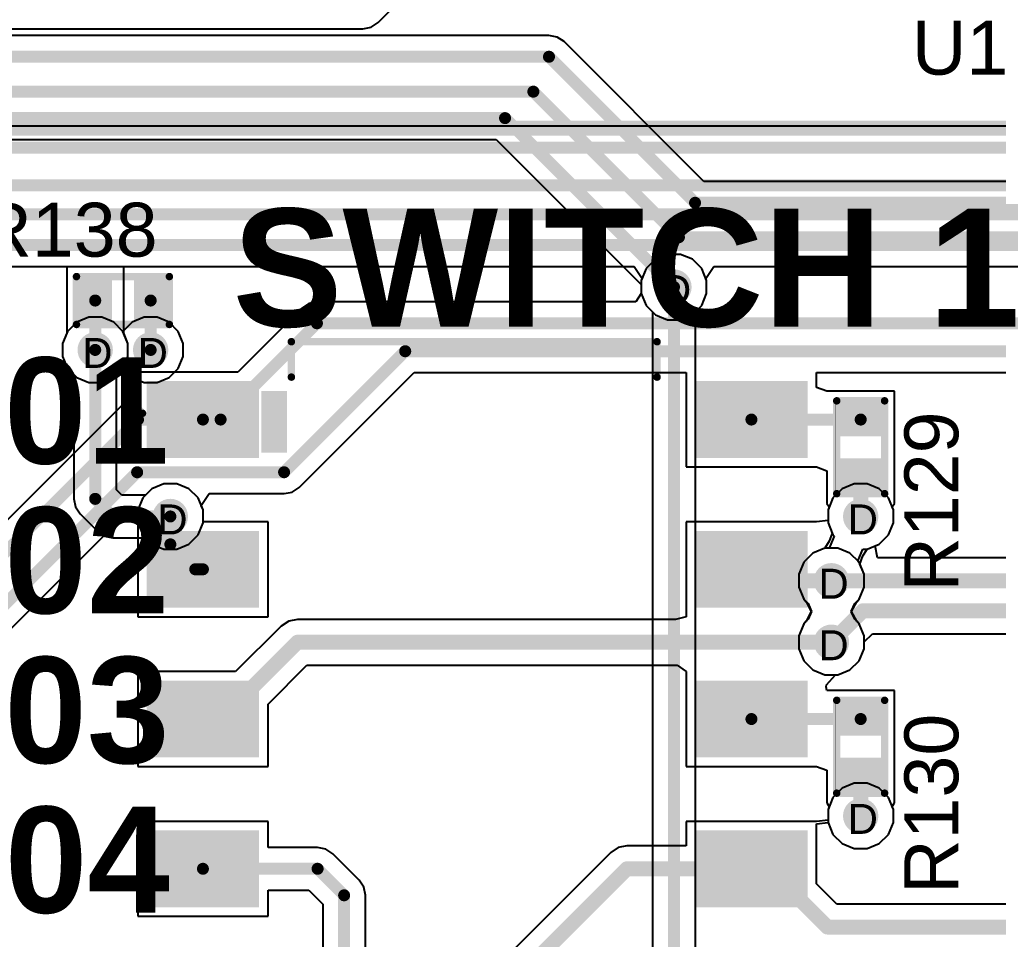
# Model space of a CAD drawing. Header units: inches. Extents: x -11 to 5428, y 0 to 5423.
# Drawn here: x 255.08 to 271.67, y 41.24 to 56.84 of the extents above; entities that cross this region are included whole.
import ezdxf

# ---------------------------------------------------------------- set-up
doc = ezdxf.new("R2010")
doc.units = ezdxf.units.IN
for name, color, linetype in [('Bottom Layer', 5, 'Continuous'), ('Dimension', 6, 'Continuous'), ('Drill Drawing', 1, 'Continuous'), ('GND', 16, 'Continuous'), ('PWR', 76, 'Continuous'), ('Top Layer', 1, 'Continuous'), ('Top Overlay', 2, 'Continuous'), ('Top Paste', 8, 'Continuous'), ('Top Solder', 216, 'Continuous'), ('Via Holes', 16, 'Continuous')]:
    doc.layers.add(name, color=color, linetype=linetype)
doc.styles.add('Arial', font='', dxfattribs={"height": 0.2})
doc.styles.add('Arial_Bold', font='', dxfattribs={"height": 0.2})
doc.styles.get('Arial').set_extended_font_data('Arial')
doc.styles.get('Arial_Bold').set_extended_font_data('Arial', bold=True)

# ---------------------------------------------------------------- blocks, each defined once
blk = doc.blocks.new('DSIC05LS_P__646')
at = {"layer": 'Top Layer'}
for points in [[(-3.8, 5.63), (-3.8, 4.53), (-5.5, 4.53), (-5.5, 5.63)], [(5.5, 5.63), (5.5, 4.53), (3.8, 4.53), (3.8, 5.63)], [(-3.8, 3.09), (-3.8, 1.99), (-5.5, 1.99), (-5.5, 3.09)], [(5.5, 3.09), (5.5, 1.99), (3.8, 1.99), (3.8, 3.09)], [(-3.8, 0.55), (-3.8, -0.55), (-5.5, -0.55), (-5.5, 0.55)], [(5.5, 0.55), (5.5, -0.55), (3.8, -0.55), (3.8, 0.55)], [(-3.8, -1.99), (-3.8, -3.09), (-5.5, -3.09), (-5.5, -1.99)], [(5.5, -1.99), (5.5, -3.09), (3.8, -3.09), (3.8, -1.99)], [(-3.8, -4.53), (-3.8, -5.63), (-5.5, -5.63), (-5.5, -4.53)], [(5.5, -4.53), (5.5, -5.63), (3.8, -5.63), (3.8, -4.53)]]:
    blk.add_hatch(color=1, dxfattribs=at).paths.add_polyline_path(points)
at = {"layer": 'Top Overlay'}
blk.add_hatch(color=2, dxfattribs=at).paths.add_polyline_path([(-3.658, 4.521), (-3.226, 4.521), (-3.226, 5.563), (-3.658, 5.563)])
at = {"layer": 'Top Paste'}
for points in [[(-3.8, 5.63), (-3.8, 4.53), (-5.5, 4.53), (-5.5, 5.63)], [(5.5, 5.63), (5.5, 4.53), (3.8, 4.53), (3.8, 5.63)], [(-3.8, 3.09), (-3.8, 1.99), (-5.5, 1.99), (-5.5, 3.09)], [(5.5, 3.09), (5.5, 1.99), (3.8, 1.99), (3.8, 3.09)], [(-3.8, 0.55), (-3.8, -0.55), (-5.5, -0.55), (-5.5, 0.55)], [(5.5, 0.55), (5.5, -0.55), (3.8, -0.55), (3.8, 0.55)], [(-3.8, -1.99), (-3.8, -3.09), (-5.5, -3.09), (-5.5, -1.99)], [(5.5, -1.99), (5.5, -3.09), (3.8, -3.09), (3.8, -1.99)], [(-3.8, -4.53), (-3.8, -5.63), (-5.5, -5.63), (-5.5, -4.53)], [(5.5, -4.53), (5.5, -5.63), (3.8, -5.63), (3.8, -4.53)]]:
    blk.add_hatch(color=8, dxfattribs=at).paths.add_polyline_path(points)
at = {"layer": 'Top Solder'}
for points in [[(-3.698, 5.732), (-3.698, 4.428), (-5.602, 4.428), (-5.602, 5.732)], [(5.602, 5.732), (5.602, 4.428), (3.698, 4.428), (3.698, 5.732)], [(-3.698, 3.192), (-3.698, 1.888), (-5.602, 1.888), (-5.602, 3.192)], [(5.602, 3.192), (5.602, 1.888), (3.698, 1.888), (3.698, 3.192)], [(-3.698, 0.652), (-3.698, -0.652), (-5.602, -0.652), (-5.602, 0.652)], [(5.602, 0.652), (5.602, -0.652), (3.698, -0.652), (3.698, 0.652)], [(-3.698, -1.888), (-3.698, -3.192), (-5.602, -3.192), (-5.602, -1.888)], [(5.602, -1.888), (5.602, -3.192), (3.698, -3.192), (3.698, -1.888)], [(-3.698, -4.428), (-3.698, -5.732), (-5.602, -5.732), (-5.602, -4.428)], [(5.602, -4.428), (5.602, -5.732), (3.698, -5.732), (3.698, -4.428)]]:
    blk.add_hatch(color=216, dxfattribs=at).paths.add_polyline_path(points)
at = {"layer": 'Top Overlay'}
for points in [[(-3.15, 6.4, 0.127, 0.127, 0), (3.05, 6.4, 0.127, 0.127, 0)], [(-3.15, 5.8, 0.127, 0.127, 0), (-3.15, 6.4, 0.127, 0.127, 0)], [(3.05, 5.8, 0.127, 0.127, 0), (3.05, 6.4, 0.127, 0.127, 0)], [(-5.801, 5.059, 0.127, 0.127, 0), (-5.801, 5.313, 0.127, 0.127, 0)], [(-5.801, 5.313, 0.127, 0.127, 0), (-5.674, 5.186, 0.127, 0.127, 0)], [(-5.801, 5.059, 0.127, 0.127, 0), (-5.674, 5.186, 0.127, 0.127, 0)], [(-3.15, -6.4, 0.127, 0.127, 0), (-3.15, -5.8, 0.127, 0.127, 0)], [(3.05, -6.4, 0.127, 0.127, 0), (3.05, -5.8, 0.127, 0.127, 0)], [(-3.15, -6.4, 0.127, 0.127, 0), (3.05, -6.4, 0.127, 0.127, 0)]]:
    blk.add_lwpolyline(points, format="xyseb", dxfattribs=at)
for points in [[(-3.182, 6.4, 0.0635, 0.0635, 1), (-3.118, 6.4, 0.0635, 0.0635, 1)], [(-3.182, 6.4, 0.0635, 0.0635, 1), (-3.118, 6.4, 0.0635, 0.0635, 1)], [(3.018, 6.4, 0.0635, 0.0635, 1), (3.082, 6.4, 0.0635, 0.0635, 1)], [(3.018, 6.4, 0.0635, 0.0635, 1), (3.082, 6.4, 0.0635, 0.0635, 1)], [(-3.182, 5.8, 0.0635, 0.0635, 1), (-3.118, 5.8, 0.0635, 0.0635, 1)], [(3.018, 5.8, 0.0635, 0.0635, 1), (3.082, 5.8, 0.0635, 0.0635, 1)], [(-5.833, 5.313, 0.0635, 0.0635, 1), (-5.769, 5.313, 0.0635, 0.0635, 1)], [(-5.833, 5.313, 0.0635, 0.0635, 1), (-5.769, 5.313, 0.0635, 0.0635, 1)], [(-5.706, 5.186, 0.0635, 0.0635, 1), (-5.642, 5.186, 0.0635, 0.0635, 1)], [(-5.706, 5.186, 0.0635, 0.0635, 1), (-5.642, 5.186, 0.0635, 0.0635, 1)], [(-5.833, 5.059, 0.0635, 0.0635, 1), (-5.769, 5.059, 0.0635, 0.0635, 1)], [(-5.833, 5.059, 0.0635, 0.0635, 1), (-5.769, 5.059, 0.0635, 0.0635, 1)], [(-3.182, -5.8, 0.0635, 0.0635, 1), (-3.118, -5.8, 0.0635, 0.0635, 1)], [(3.018, -5.8, 0.0635, 0.0635, 1), (3.082, -5.8, 0.0635, 0.0635, 1)], [(-3.182, -6.4, 0.0635, 0.0635, 1), (-3.118, -6.4, 0.0635, 0.0635, 1)], [(-3.182, -6.4, 0.0635, 0.0635, 1), (-3.118, -6.4, 0.0635, 0.0635, 1)], [(3.018, -6.4, 0.0635, 0.0635, 1), (3.082, -6.4, 0.0635, 0.0635, 1)], [(3.018, -6.4, 0.0635, 0.0635, 1), (3.082, -6.4, 0.0635, 0.0635, 1)]]:
    blk.add_lwpolyline(points, format="xyseb", close=True, dxfattribs=at)
blk = doc.blocks.new('R___0402_675')
at = {"layer": 'Top Layer'}
for points in [[(-0.698, -0.317), (-0.698, 0.318), (-0.241, 0.318), (-0.241, -0.317)], [(0.241, -0.317), (0.241, 0.318), (0.699, 0.318), (0.699, -0.317)]]:
    blk.add_hatch(color=1, dxfattribs=at).paths.add_polyline_path(points)
at = {"layer": 'Top Paste'}
for points in [[(-0.698, -0.317), (-0.698, 0.318), (-0.241, 0.318), (-0.241, -0.317)], [(0.241, -0.317), (0.241, 0.318), (0.699, 0.318), (0.699, -0.317)]]:
    blk.add_hatch(color=8, dxfattribs=at).paths.add_polyline_path(points)
at = {"layer": 'Top Solder'}
for points in [[(-0.753, -0.372), (-0.753, 0.373), (-0.186, 0.373), (-0.186, -0.372)], [(0.186, -0.372), (0.186, 0.373), (0.754, 0.373), (0.754, -0.372)]]:
    blk.add_hatch(color=216, dxfattribs=at).paths.add_polyline_path(points)
at = {"layer": 'Top Overlay'}
for points in [[(0.787, 0.406, 0.127, 0.127, 0), (-0.787, 0.406, 0.127, 0.127, 0)], [(-0.787, 0.406, 0.127, 0.127, 0), (-0.787, -0.406, 0.127, 0.127, 0)], [(0.787, 0.406, 0.127, 0.127, 0), (0.787, -0.406, 0.127, 0.127, 0)], [(0.787, -0.406, 0.127, 0.127, 0), (-0.787, -0.406, 0.127, 0.127, 0)], [(0.813, -0.432, 0.00323, 0.00323, 0), (-0.813, -0.432, 0.00323, 0.00323, 0)]]:
    blk.add_lwpolyline(points, format="xyseb", dxfattribs=at)
for points in [[(-0.819, 0.406, 0.0635, 0.0635, 1), (-0.756, 0.406, 0.0635, 0.0635, 1)], [(-0.819, 0.406, 0.0635, 0.0635, 1), (-0.756, 0.406, 0.0635, 0.0635, 1)], [(0.756, 0.406, 0.0635, 0.0635, 1), (0.819, 0.406, 0.0635, 0.0635, 1)], [(0.756, 0.406, 0.0635, 0.0635, 1), (0.819, 0.406, 0.0635, 0.0635, 1)], [(-0.819, -0.406, 0.0635, 0.0635, 1), (-0.756, -0.406, 0.0635, 0.0635, 1)], [(-0.819, -0.406, 0.0635, 0.0635, 1), (-0.756, -0.406, 0.0635, 0.0635, 1)], [(-0.814, -0.432, 0.00161, 0.00161, 1), (-0.812, -0.432, 0.00161, 0.00161, 1)], [(0.756, -0.406, 0.0635, 0.0635, 1), (0.819, -0.406, 0.0635, 0.0635, 1)], [(0.756, -0.406, 0.0635, 0.0635, 1), (0.819, -0.406, 0.0635, 0.0635, 1)], [(0.812, -0.432, 0.00161, 0.00161, 1), (0.814, -0.432, 0.00161, 0.00161, 1)]]:
    blk.add_lwpolyline(points, format="xyseb", close=True, dxfattribs=at)
blk = doc.blocks.new('R___0402_683')
at = {"layer": 'Top Layer'}
for points in [[(-0.698, -0.317), (-0.698, 0.318), (-0.241, 0.318), (-0.241, -0.317)], [(0.241, -0.317), (0.241, 0.318), (0.699, 0.318), (0.699, -0.317)]]:
    blk.add_hatch(color=1, dxfattribs=at).paths.add_polyline_path(points)
at = {"layer": 'Top Paste'}
for points in [[(-0.698, -0.317), (-0.698, 0.318), (-0.241, 0.318), (-0.241, -0.317)], [(0.241, -0.317), (0.241, 0.318), (0.699, 0.318), (0.699, -0.317)]]:
    blk.add_hatch(color=8, dxfattribs=at).paths.add_polyline_path(points)
at = {"layer": 'Top Solder'}
for points in [[(-0.753, -0.372), (-0.753, 0.373), (-0.186, 0.373), (-0.186, -0.372)], [(0.186, -0.372), (0.186, 0.373), (0.754, 0.373), (0.754, -0.372)]]:
    blk.add_hatch(color=216, dxfattribs=at).paths.add_polyline_path(points)
at = {"layer": 'Top Overlay'}
for points in [[(0.787, 0.406, 0.127, 0.127, 0), (-0.787, 0.406, 0.127, 0.127, 0)], [(-0.787, -0.406, 0.127, 0.127, 0), (-0.787, 0.406, 0.127, 0.127, 0)], [(0.787, -0.406, 0.127, 0.127, 0), (0.787, 0.406, 0.127, 0.127, 0)], [(0.787, -0.406, 0.127, 0.127, 0), (-0.787, -0.406, 0.127, 0.127, 0)], [(0.813, -0.432, 0.00323, 0.00323, 0), (-0.813, -0.432, 0.00323, 0.00323, 0)]]:
    blk.add_lwpolyline(points, format="xyseb", dxfattribs=at)
for points in [[(-0.819, 0.406, 0.0635, 0.0635, 1), (-0.756, 0.406, 0.0635, 0.0635, 1)], [(-0.819, 0.406, 0.0635, 0.0635, 1), (-0.756, 0.406, 0.0635, 0.0635, 1)], [(0.756, 0.406, 0.0635, 0.0635, 1), (0.819, 0.406, 0.0635, 0.0635, 1)], [(0.756, 0.406, 0.0635, 0.0635, 1), (0.819, 0.406, 0.0635, 0.0635, 1)], [(-0.819, -0.406, 0.0635, 0.0635, 1), (-0.756, -0.406, 0.0635, 0.0635, 1)], [(-0.819, -0.406, 0.0635, 0.0635, 1), (-0.756, -0.406, 0.0635, 0.0635, 1)], [(-0.814, -0.432, 0.00161, 0.00161, 1), (-0.812, -0.432, 0.00161, 0.00161, 1)], [(0.756, -0.406, 0.0635, 0.0635, 1), (0.819, -0.406, 0.0635, 0.0635, 1)], [(0.756, -0.406, 0.0635, 0.0635, 1), (0.819, -0.406, 0.0635, 0.0635, 1)], [(0.812, -0.432, 0.00161, 0.00161, 1), (0.814, -0.432, 0.00161, 0.00161, 1)]]:
    blk.add_lwpolyline(points, format="xyseb", close=True, dxfattribs=at)
blk = doc.blocks.new('R___0402_684')
at = {"layer": 'Top Layer'}
for points in [[(-0.698, -0.317), (-0.698, 0.318), (-0.241, 0.318), (-0.241, -0.317)], [(0.241, -0.317), (0.241, 0.318), (0.699, 0.318), (0.699, -0.317)]]:
    blk.add_hatch(color=1, dxfattribs=at).paths.add_polyline_path(points)
at = {"layer": 'Top Paste'}
for points in [[(-0.698, -0.317), (-0.698, 0.318), (-0.241, 0.318), (-0.241, -0.317)], [(0.241, -0.317), (0.241, 0.318), (0.699, 0.318), (0.699, -0.317)]]:
    blk.add_hatch(color=8, dxfattribs=at).paths.add_polyline_path(points)
at = {"layer": 'Top Solder'}
for points in [[(-0.753, -0.372), (-0.753, 0.373), (-0.186, 0.373), (-0.186, -0.372)], [(0.186, -0.372), (0.186, 0.373), (0.754, 0.373), (0.754, -0.372)]]:
    blk.add_hatch(color=216, dxfattribs=at).paths.add_polyline_path(points)
at = {"layer": 'Top Overlay'}
for points in [[(0.787, 0.406, 0.127, 0.127, 0), (-0.787, 0.406, 0.127, 0.127, 0)], [(-0.787, -0.406, 0.127, 0.127, 0), (-0.787, 0.406, 0.127, 0.127, 0)], [(0.787, -0.406, 0.127, 0.127, 0), (0.787, 0.406, 0.127, 0.127, 0)], [(0.787, -0.406, 0.127, 0.127, 0), (-0.787, -0.406, 0.127, 0.127, 0)], [(0.813, -0.432, 0.00323, 0.00323, 0), (-0.813, -0.432, 0.00323, 0.00323, 0)]]:
    blk.add_lwpolyline(points, format="xyseb", dxfattribs=at)
for points in [[(-0.819, 0.406, 0.0635, 0.0635, 1), (-0.756, 0.406, 0.0635, 0.0635, 1)], [(-0.819, 0.406, 0.0635, 0.0635, 1), (-0.756, 0.406, 0.0635, 0.0635, 1)], [(0.756, 0.406, 0.0635, 0.0635, 1), (0.819, 0.406, 0.0635, 0.0635, 1)], [(0.756, 0.406, 0.0635, 0.0635, 1), (0.819, 0.406, 0.0635, 0.0635, 1)], [(-0.819, -0.406, 0.0635, 0.0635, 1), (-0.756, -0.406, 0.0635, 0.0635, 1)], [(-0.819, -0.406, 0.0635, 0.0635, 1), (-0.756, -0.406, 0.0635, 0.0635, 1)], [(-0.814, -0.432, 0.00161, 0.00161, 1), (-0.812, -0.432, 0.00161, 0.00161, 1)], [(0.756, -0.406, 0.0635, 0.0635, 1), (0.819, -0.406, 0.0635, 0.0635, 1)], [(0.756, -0.406, 0.0635, 0.0635, 1), (0.819, -0.406, 0.0635, 0.0635, 1)], [(0.812, -0.432, 0.00161, 0.00161, 1), (0.814, -0.432, 0.00161, 0.00161, 1)]]:
    blk.add_lwpolyline(points, format="xyseb", close=True, dxfattribs=at)

msp = doc.modelspace()

# ---------------------------------------------------------------- hatches: boundary and pattern name
at = {"layer": 'Bottom Layer'}
h = msp.add_hatch(color=5, dxfattribs=at)
edge = h.paths.add_edge_path()
edge.add_arc((266.171, 52.304), 0.3, 0, 360)
h = msp.add_hatch(color=5, dxfattribs=at)
edge = h.paths.add_edge_path()
edge.add_arc((256.358, 51.237), 0.3, 0, 360)
h = msp.add_hatch(color=5, dxfattribs=at)
edge = h.paths.add_edge_path()
edge.add_arc((257.298, 51.237), 0.3, 0, 360)
h = msp.add_hatch(color=5, dxfattribs=at)
edge = h.paths.add_edge_path()
edge.add_arc((257.632, 48.412), 0.3, 0, 360)
h = msp.add_hatch(color=5, dxfattribs=at)
edge = h.paths.add_edge_path()
edge.add_arc((269.337, 48.412), 0.3, 0, 360)
h = msp.add_hatch(color=5, dxfattribs=at)
edge = h.paths.add_edge_path()
edge.add_arc((268.841, 47.322), 0.3, 0, 360)
h = msp.add_hatch(color=5, dxfattribs=at)
edge = h.paths.add_edge_path()
edge.add_arc((268.841, 46.279), 0.3, 0, 360)
h = msp.add_hatch(color=5, dxfattribs=at)
edge = h.paths.add_edge_path()
edge.add_arc((269.337, 43.332), 0.3, 0, 360)
at = {"layer": 'GND'}
h = msp.add_hatch(color=16, dxfattribs=at)
edge = h.paths.add_edge_path()
edge.add_arc((266.171, 52.304), 0.3, 0, 360)
h = msp.add_hatch(color=16, dxfattribs=at)
edge = h.paths.add_edge_path()
edge.add_arc((256.358, 51.237), 0.3, 0, 360)
h = msp.add_hatch(color=16, dxfattribs=at)
edge = h.paths.add_edge_path()
edge.add_arc((257.298, 51.237), 0.3, 0, 360)
h = msp.add_hatch(color=16, dxfattribs=at)
edge = h.paths.add_edge_path()
edge.add_arc((257.632, 48.412), 0.3, 0, 360)
h = msp.add_hatch(color=16, dxfattribs=at)
edge = h.paths.add_edge_path()
edge.add_arc((269.337, 48.412), 0.3, 0, 360)
h = msp.add_hatch(color=16, dxfattribs=at)
edge = h.paths.add_edge_path()
edge.add_arc((268.841, 47.322), 0.3, 0, 360)
h = msp.add_hatch(color=16, dxfattribs=at)
edge = h.paths.add_edge_path()
edge.add_arc((268.841, 46.279), 0.3, 0, 360)
h = msp.add_hatch(color=16, dxfattribs=at)
edge = h.paths.add_edge_path()
edge.add_arc((269.337, 43.332), 0.3, 0, 360)
at = {"layer": 'PWR'}
h = msp.add_hatch(color=76, dxfattribs=at)
edge = h.paths.add_edge_path()
edge.add_arc((266.171, 52.304), 0.3, 0, 360)
h = msp.add_hatch(color=76, dxfattribs=at)
edge = h.paths.add_edge_path()
edge.add_arc((256.358, 51.237), 0.3, 0, 360)
h = msp.add_hatch(color=76, dxfattribs=at)
edge = h.paths.add_edge_path()
edge.add_arc((257.298, 51.237), 0.3, 0, 360)
h = msp.add_hatch(color=76, dxfattribs=at)
edge = h.paths.add_edge_path()
edge.add_arc((257.632, 48.412), 0.3, 0, 360)
h = msp.add_hatch(color=76, dxfattribs=at)
edge = h.paths.add_edge_path()
edge.add_arc((269.337, 48.412), 0.3, 0, 360)
h = msp.add_hatch(color=76, dxfattribs=at)
edge = h.paths.add_edge_path()
edge.add_arc((268.841, 47.322), 0.3, 0, 360)
h = msp.add_hatch(color=76, dxfattribs=at)
edge = h.paths.add_edge_path()
edge.add_arc((268.841, 46.279), 0.3, 0, 360)
h = msp.add_hatch(color=76, dxfattribs=at)
edge = h.paths.add_edge_path()
edge.add_arc((269.337, 43.332), 0.3, 0, 360)
at = {"layer": 'Top Layer'}
h = msp.add_hatch(color=1, dxfattribs=at)
edge = h.paths.add_edge_path()
edge.add_arc((266.171, 52.304), 0.3, 0, 360)
h = msp.add_hatch(color=1, dxfattribs=at)
edge = h.paths.add_edge_path()
edge.add_arc((256.358, 51.237), 0.3, 0, 360)
h = msp.add_hatch(color=1, dxfattribs=at)
edge = h.paths.add_edge_path()
edge.add_arc((257.298, 51.237), 0.3, 0, 360)
h = msp.add_hatch(color=1, dxfattribs=at)
edge = h.paths.add_edge_path()
edge.add_arc((257.632, 48.412), 0.3, 0, 360)
h = msp.add_hatch(color=1, dxfattribs=at)
edge = h.paths.add_edge_path()
edge.add_arc((269.337, 48.412), 0.3, 0, 360)
h = msp.add_hatch(color=1, dxfattribs=at)
edge = h.paths.add_edge_path()
edge.add_arc((268.841, 47.322), 0.3, 0, 360)
h = msp.add_hatch(color=1, dxfattribs=at)
edge = h.paths.add_edge_path()
edge.add_arc((268.841, 46.279), 0.3, 0, 360)
h = msp.add_hatch(color=1, dxfattribs=at)
edge = h.paths.add_edge_path()
edge.add_arc((269.337, 43.332), 0.3, 0, 360)
at = {"layer": 'Via Holes'}
h = msp.add_hatch(color=7, dxfattribs=at)
edge = h.paths.add_edge_path()
edge.add_arc((266.171, 52.304), 0.15, 0, 360)
h = msp.add_hatch(color=7, dxfattribs=at)
edge = h.paths.add_edge_path()
edge.add_arc((256.358, 51.237), 0.15, 0, 360)
h = msp.add_hatch(color=7, dxfattribs=at)
edge = h.paths.add_edge_path()
edge.add_arc((257.298, 51.237), 0.15, 0, 360)
h = msp.add_hatch(color=7, dxfattribs=at)
edge = h.paths.add_edge_path()
edge.add_arc((257.632, 48.412), 0.15, 0, 360)
h = msp.add_hatch(color=7, dxfattribs=at)
edge = h.paths.add_edge_path()
edge.add_arc((269.337, 48.412), 0.15, 0, 360)
h = msp.add_hatch(color=7, dxfattribs=at)
edge = h.paths.add_edge_path()
edge.add_arc((268.841, 47.322), 0.15, 0, 360)
h = msp.add_hatch(color=7, dxfattribs=at)
edge = h.paths.add_edge_path()
edge.add_arc((268.841, 46.279), 0.15, 0, 360)
h = msp.add_hatch(color=7, dxfattribs=at)
edge = h.paths.add_edge_path()
edge.add_arc((269.337, 43.332), 0.15, 0, 360)

# ---------------------------------------------------------------- linework, layer by layer
at = {"layer": 'Bottom Layer'}
for p, q in [((261.154, 56.792), (265.592, 61.23)), ((261.036, 56.713), (261.154, 56.792)), ((246.867, 56.686), (260.897, 56.686)), ((260.897, 56.686), (261.036, 56.713)), ((260.897, 56.686), (260.897, 56.686)), ((279.709, 55.032), (247.984, 55.032)), ((247.049, 52.654), (265.496, 52.654)), ((265.496, 52.654), (265.632, 52.451)), ((266.71, 52.451), (266.846, 52.654)), ((266.846, 52.654), (278.567, 52.654)), ((265.632, 52.451), (265.617, 52.415)), ((266.725, 52.415), (266.71, 52.451)), ((265.617, 52.415), (265.617, 52.194)), ((266.725, 52.194), (266.725, 52.415)), ((265.617, 52.194), (265.701, 51.991)), ((266.641, 51.991), (266.725, 52.194)), ((265.701, 51.991), (265.808, 51.884)), ((266.534, 51.884), (266.641, 51.991)), ((256.248, 51.791), (256.044, 51.706)), ((256.468, 51.791), (256.248, 51.791)), ((256.672, 51.706), (256.468, 51.791)), ((265.808, 51.884), (265.808, 39.181)), ((266.534, 39.181), (266.534, 51.884)), ((256.044, 51.706), (255.888, 51.55)), ((256.828, 51.55), (256.672, 51.706)), ((255.888, 51.55), (255.804, 51.347)), ((256.912, 51.347), (256.828, 51.55)), ((255.804, 51.347), (255.804, 51.126)), ((256.912, 51.126), (256.912, 51.347)), ((255.804, 51.126), (255.888, 50.923)), ((256.828, 50.923), (256.912, 51.126)), ((255.888, 50.923), (255.995, 50.816)), ((255.995, 50.816), (255.995, 48.711)), ((256.721, 50.816), (256.828, 50.923)), ((256.721, 48.862), (256.721, 50.816)), ((257.522, 48.966), (257.318, 48.882)), ((257.742, 48.966), (257.522, 48.966)), ((257.946, 48.882), (257.742, 48.966)), ((269.227, 48.966), (269.023, 48.882)), ((269.447, 48.966), (269.227, 48.966)), ((269.651, 48.882), (269.447, 48.966)), ((256.807, 48.775), (256.721, 48.862)), ((257.318, 48.882), (257.211, 48.775)), ((258.102, 48.726), (257.946, 48.882)), ((269.023, 48.882), (268.867, 48.726)), ((269.806, 48.726), (269.651, 48.882)), ((255.995, 48.711), (255.995, 48.711)), ((255.995, 48.711), (256.023, 48.573)), ((257.211, 48.775), (256.807, 48.775)), ((258.186, 48.523), (258.102, 48.726)), ((268.867, 48.726), (268.783, 48.523)), ((269.891, 48.523), (269.806, 48.726)), ((256.023, 48.573), (256.102, 48.455)), ((258.186, 48.302), (258.186, 48.523)), ((268.783, 48.523), (268.783, 48.302)), ((269.891, 48.302), (269.891, 48.523)), ((256.102, 48.455), (256.401, 48.156)), ((258.102, 48.099), (258.186, 48.302)), ((268.783, 48.302), (268.867, 48.099)), ((269.806, 48.099), (269.891, 48.302)), ((256.401, 48.156), (256.401, 48.156)), ((256.401, 48.156), (256.518, 48.077)), ((256.518, 48.077), (256.657, 48.05)), ((256.657, 48.05), (256.657, 48.05)), ((256.657, 48.05), (257.211, 48.05)), ((257.211, 48.05), (257.318, 47.943)), ((257.946, 47.943), (258.102, 48.099)), ((268.887, 48.079), (268.803, 47.876)), ((268.867, 48.099), (268.887, 48.079)), ((269.651, 47.943), (269.806, 48.099)), ((257.318, 47.943), (257.522, 47.858)), ((257.522, 47.858), (257.742, 47.858)), ((257.742, 47.858), (257.946, 47.943)), ((268.731, 47.876), (268.527, 47.792)), ((268.803, 47.876), (268.731, 47.876)), ((269.58, 47.914), (269.651, 47.943)), ((269.621, 47.71), (269.58, 47.914)), ((268.372, 47.636), (268.287, 47.432)), ((268.527, 47.792), (268.372, 47.636)), ((282.373, 47.71), (269.621, 47.71)), ((268.287, 47.432), (268.287, 47.212)), ((268.287, 47.212), (268.372, 47.008)), ((268.372, 47.008), (268.446, 46.933)), ((268.446, 46.933), (268.505, 46.8)), ((268.446, 46.668), (268.372, 46.593)), ((268.505, 46.8), (268.446, 46.668)), ((268.372, 46.593), (268.287, 46.389)), ((268.287, 46.389), (268.287, 46.169)), ((269.395, 46.283), (269.535, 46.424)), ((269.535, 46.424), (274.015, 46.424)), ((268.287, 46.169), (268.372, 45.965)), ((269.311, 45.965), (269.395, 46.169)), ((269.395, 46.169), (269.395, 46.283)), ((268.372, 45.965), (268.527, 45.809)), ((268.527, 45.809), (268.731, 45.725)), ((268.951, 45.725), (269.155, 45.809)), ((269.155, 45.809), (269.311, 45.965)), ((268.731, 45.725), (268.951, 45.725)), ((269.227, 43.886), (269.023, 43.802)), ((269.447, 43.886), (269.227, 43.886)), ((269.651, 43.802), (269.447, 43.886)), ((269.023, 43.802), (268.867, 43.646)), ((269.806, 43.646), (269.651, 43.802)), ((268.867, 43.646), (268.783, 43.443)), ((269.891, 43.443), (269.806, 43.646)), ((268.783, 43.443), (268.783, 43.222)), ((269.891, 43.222), (269.891, 43.443)), ((268.783, 43.222), (268.867, 43.019)), ((269.806, 43.019), (269.891, 43.222)), ((268.867, 43.019), (269.023, 42.863)), ((269.651, 42.863), (269.806, 43.019)), ((269.023, 42.863), (269.227, 42.778)), ((269.447, 42.778), (269.651, 42.863)), ((269.227, 42.778), (269.447, 42.778))]:
    msp.add_line(p, q, dxfattribs=at)
for points in [[(247.834, 54.669, 0.203, 0.203, 0), (279.709, 54.669, 0.203, 0.203, 0)], [(244.058, 54.031, 0.203, 0.203, 0), (279.395, 54.031, 0.203, 0.203, 0)], [(246.287, 53.538, 0.203, 0.203, 0), (278.987, 53.538, 0.203, 0.203, 0)], [(246.899, 53.016, 0.203, 0.203, 0), (278.718, 53.016, 0.203, 0.203, 0)], [(266.171, 38.76, 0.203, 0.203, 0), (266.171, 52.304, 0.203, 0.203, 0)], [(256.358, 48.711, 0.203, 0.203, 0), (256.358, 51.237, 0.203, 0.203, 0)], [(256.358, 48.711, 0.203, 0.203, 0), (256.657, 48.412, 0.203, 0.203, 0)], [(256.657, 48.412, 0.203, 0.203, 0), (257.632, 48.412, 0.203, 0.203, 0)], [(268.841, 47.322, 0.254, 0.254, 0), (282.768, 47.322, 0.254, 0.254, 0)], [(268.841, 46.279, 0.254, 0.254, 0), (269.375, 46.812, 0.254, 0.254, 0)], [(269.375, 46.812, 0.254, 0.254, 0), (282.332, 46.812, 0.254, 0.254, 0)]]:
    msp.add_lwpolyline(points, format="xyseb", dxfattribs=at)
for points in [[(266.12, 52.304, 0.102, 0.102, 1), (266.222, 52.304, 0.102, 0.102, 1)], [(256.307, 51.237, 0.102, 0.102, 1), (256.409, 51.237, 0.102, 0.102, 1)], [(256.307, 48.711, 0.102, 0.102, 1), (256.409, 48.711, 0.102, 0.102, 1)], [(256.307, 48.711, 0.102, 0.102, 1), (256.409, 48.711, 0.102, 0.102, 1)], [(256.606, 48.412, 0.102, 0.102, 1), (256.708, 48.412, 0.102, 0.102, 1)], [(256.606, 48.412, 0.102, 0.102, 1), (256.708, 48.412, 0.102, 0.102, 1)], [(257.581, 48.412, 0.102, 0.102, 1), (257.683, 48.412, 0.102, 0.102, 1)], [(268.778, 47.322, 0.127, 0.127, 1), (268.905, 47.322, 0.127, 0.127, 1)], [(269.311, 46.812, 0.127, 0.127, 1), (269.438, 46.812, 0.127, 0.127, 1)], [(269.311, 46.812, 0.127, 0.127, 1), (269.438, 46.812, 0.127, 0.127, 1)], [(268.778, 46.279, 0.127, 0.127, 1), (268.905, 46.279, 0.127, 0.127, 1)]]:
    msp.add_lwpolyline(points, format="xyseb", close=True, dxfattribs=at)
at = {"layer": 'Dimension'}
msp.add_lwpolyline([(0, 55, 0.254, 0.254, 0), (344, 55, 0.254, 0.254, 0)], format="xyseb", dxfattribs=at)
at = {"layer": 'GND'}
for p, q in [((266.061, 52.858), (265.857, 52.774)), ((266.281, 52.858), (266.061, 52.858)), ((266.485, 52.774), (266.281, 52.858)), ((265.701, 52.618), (265.617, 52.415)), ((265.857, 52.774), (265.701, 52.618)), ((266.641, 52.618), (266.485, 52.774)), ((266.725, 52.415), (266.641, 52.618)), ((265.617, 52.415), (265.617, 52.194)), ((266.725, 52.194), (266.725, 52.415)), ((265.617, 52.194), (265.701, 51.991)), ((266.641, 51.991), (266.725, 52.194)), ((265.701, 51.991), (265.857, 51.835)), ((266.485, 51.835), (266.641, 51.991)), ((256.248, 51.791), (256.044, 51.706)), ((256.468, 51.791), (256.248, 51.791)), ((256.672, 51.706), (256.468, 51.791)), ((265.857, 51.835), (266.061, 51.75)), ((266.281, 51.75), (266.485, 51.835)), ((256.044, 51.706), (255.888, 51.55)), ((256.828, 51.55), (256.672, 51.706)), ((266.061, 51.75), (266.281, 51.75)), ((255.888, 51.55), (255.804, 51.347)), ((256.912, 51.347), (256.828, 51.55)), ((255.804, 51.347), (255.804, 51.126)), ((256.912, 51.126), (256.912, 51.347)), ((255.804, 51.126), (255.888, 50.923)), ((256.828, 50.923), (256.912, 51.126)), ((255.888, 50.923), (256.044, 50.767)), ((256.672, 50.767), (256.828, 50.923)), ((256.044, 50.767), (256.248, 50.683)), ((256.248, 50.683), (256.468, 50.683)), ((256.468, 50.683), (256.672, 50.767)), ((257.522, 48.966), (257.318, 48.882)), ((257.742, 48.966), (257.522, 48.966)), ((257.946, 48.882), (257.742, 48.966)), ((269.227, 48.966), (269.023, 48.882)), ((269.447, 48.966), (269.227, 48.966)), ((269.651, 48.882), (269.447, 48.966)), ((257.318, 48.882), (257.163, 48.726)), ((258.102, 48.726), (257.946, 48.882)), ((269.023, 48.882), (268.867, 48.726)), ((269.806, 48.726), (269.651, 48.882)), ((257.163, 48.726), (257.078, 48.523)), ((258.186, 48.523), (258.102, 48.726)), ((268.867, 48.726), (268.783, 48.523)), ((269.891, 48.523), (269.806, 48.726)), ((257.078, 48.523), (257.078, 48.302)), ((258.186, 48.302), (258.186, 48.523)), ((268.783, 48.523), (268.783, 48.302)), ((269.891, 48.302), (269.891, 48.523)), ((257.078, 48.302), (257.163, 48.099)), ((258.102, 48.099), (258.186, 48.302)), ((268.783, 48.302), (268.854, 48.13)), ((269.806, 48.099), (269.891, 48.302)), ((257.163, 48.099), (257.318, 47.943)), ((257.946, 47.943), (258.102, 48.099)), ((268.802, 47.992), (268.731, 47.876)), ((268.854, 48.13), (268.802, 47.992)), ((269.651, 47.943), (269.806, 48.099)), ((257.318, 47.943), (257.522, 47.858)), ((257.522, 47.858), (257.742, 47.858)), ((257.742, 47.858), (257.946, 47.943)), ((268.731, 47.876), (268.527, 47.792)), ((269.376, 47.742), (269.447, 47.858)), ((269.447, 47.858), (269.651, 47.943)), ((268.372, 47.636), (268.287, 47.432)), ((268.527, 47.792), (268.372, 47.636)), ((269.324, 47.604), (269.376, 47.742)), ((269.395, 47.432), (269.324, 47.604)), ((268.287, 47.432), (268.287, 47.212)), ((269.395, 47.212), (269.395, 47.432)), ((268.287, 47.212), (268.372, 47.008)), ((269.311, 47.008), (269.395, 47.212)), ((268.372, 47.008), (268.413, 46.966)), ((269.269, 46.966), (269.311, 47.008)), ((268.413, 46.966), (268.5, 46.8)), ((269.182, 46.8), (269.269, 46.966)), ((268.5, 46.8), (268.413, 46.634)), ((269.269, 46.634), (269.182, 46.8)), ((268.372, 46.593), (268.287, 46.389)), ((268.413, 46.634), (268.372, 46.593)), ((269.311, 46.593), (269.269, 46.634)), ((269.395, 46.389), (269.311, 46.593)), ((268.287, 46.389), (268.287, 46.169)), ((269.395, 46.169), (269.395, 46.389)), ((268.287, 46.169), (268.372, 45.965)), ((269.311, 45.965), (269.395, 46.169)), ((268.372, 45.965), (268.527, 45.809)), ((268.527, 45.809), (268.731, 45.725)), ((268.951, 45.725), (269.155, 45.809)), ((269.155, 45.809), (269.311, 45.965)), ((268.731, 45.725), (268.951, 45.725)), ((269.227, 43.886), (269.023, 43.802)), ((269.447, 43.886), (269.227, 43.886)), ((269.651, 43.802), (269.447, 43.886)), ((269.023, 43.802), (268.867, 43.646)), ((269.806, 43.646), (269.651, 43.802)), ((268.867, 43.646), (268.783, 43.443)), ((269.891, 43.443), (269.806, 43.646)), ((268.783, 43.443), (268.783, 43.222)), ((269.891, 43.222), (269.891, 43.443)), ((268.783, 43.222), (268.867, 43.019)), ((269.806, 43.019), (269.891, 43.222)), ((268.867, 43.019), (269.023, 42.863)), ((269.651, 42.863), (269.806, 43.019)), ((269.023, 42.863), (269.227, 42.778)), ((269.447, 42.778), (269.651, 42.863)), ((269.227, 42.778), (269.447, 42.778))]:
    msp.add_line(p, q, dxfattribs=at)
at = {"layer": 'PWR'}
for p, q in [((266.061, 52.858), (265.857, 52.774)), ((266.281, 52.858), (266.061, 52.858)), ((266.485, 52.774), (266.281, 52.858)), ((265.701, 52.618), (265.617, 52.415)), ((265.857, 52.774), (265.701, 52.618)), ((266.641, 52.618), (266.485, 52.774)), ((266.725, 52.415), (266.641, 52.618)), ((265.617, 52.415), (265.617, 52.194)), ((266.725, 52.194), (266.725, 52.415)), ((265.617, 52.194), (265.701, 51.991)), ((266.641, 51.991), (266.725, 52.194)), ((265.701, 51.991), (265.857, 51.835)), ((266.485, 51.835), (266.641, 51.991)), ((256.248, 51.791), (256.044, 51.706)), ((256.468, 51.791), (256.248, 51.791)), ((256.672, 51.706), (256.468, 51.791)), ((257.188, 51.791), (256.984, 51.706)), ((257.408, 51.791), (257.188, 51.791)), ((257.612, 51.706), (257.408, 51.791)), ((265.857, 51.835), (266.061, 51.75)), ((266.281, 51.75), (266.485, 51.835)), ((256.044, 51.706), (255.888, 51.55)), ((256.828, 51.551), (256.672, 51.706)), ((256.984, 51.706), (256.828, 51.551)), ((257.767, 51.55), (257.612, 51.706)), ((266.061, 51.75), (266.281, 51.75)), ((255.888, 51.55), (255.804, 51.347)), ((257.852, 51.347), (257.767, 51.55)), ((255.804, 51.347), (255.804, 51.126)), ((257.852, 51.126), (257.852, 51.347)), ((255.804, 51.126), (255.888, 50.923)), ((257.767, 50.923), (257.852, 51.126)), ((255.888, 50.923), (256.044, 50.767)), ((256.672, 50.767), (256.828, 50.923)), ((256.828, 50.923), (256.984, 50.767)), ((257.612, 50.767), (257.767, 50.923)), ((256.044, 50.767), (256.248, 50.683)), ((256.248, 50.683), (256.468, 50.683)), ((256.468, 50.683), (256.672, 50.767)), ((256.984, 50.767), (257.188, 50.683)), ((257.188, 50.683), (257.408, 50.683)), ((257.408, 50.683), (257.612, 50.767)), ((257.522, 48.966), (257.318, 48.882)), ((257.742, 48.966), (257.522, 48.966)), ((257.946, 48.882), (257.742, 48.966)), ((257.318, 48.882), (257.163, 48.726)), ((258.102, 48.726), (257.946, 48.882)), ((257.163, 48.726), (257.078, 48.523)), ((258.186, 48.523), (258.102, 48.726)), ((257.078, 48.523), (257.078, 48.302)), ((258.186, 48.302), (258.186, 48.523)), ((257.078, 48.302), (257.163, 48.099)), ((258.102, 48.099), (258.186, 48.302)), ((257.163, 48.099), (257.318, 47.943)), ((257.946, 47.943), (258.102, 48.099)), ((257.318, 47.943), (257.522, 47.858)), ((257.522, 47.858), (257.742, 47.858)), ((257.742, 47.858), (257.946, 47.943)), ((268.731, 47.876), (268.527, 47.792)), ((268.951, 47.876), (268.731, 47.876)), ((269.155, 47.792), (268.951, 47.876)), ((268.372, 47.636), (268.287, 47.432)), ((268.527, 47.792), (268.372, 47.636)), ((269.311, 47.636), (269.155, 47.792)), ((269.395, 47.432), (269.311, 47.636)), ((268.287, 47.432), (268.287, 47.212)), ((269.395, 47.212), (269.395, 47.432)), ((268.287, 47.212), (268.372, 47.008)), ((269.311, 47.008), (269.395, 47.212)), ((268.372, 47.008), (268.413, 46.966)), ((269.269, 46.966), (269.311, 47.008)), ((268.413, 46.966), (268.5, 46.8)), ((269.182, 46.8), (269.269, 46.966)), ((268.5, 46.8), (268.413, 46.634)), ((269.269, 46.634), (269.182, 46.8)), ((268.372, 46.593), (268.287, 46.389)), ((268.413, 46.634), (268.372, 46.593)), ((269.311, 46.593), (269.269, 46.634)), ((269.395, 46.389), (269.311, 46.593)), ((268.287, 46.389), (268.287, 46.169)), ((269.395, 46.169), (269.395, 46.389)), ((268.287, 46.169), (268.372, 45.965)), ((269.311, 45.965), (269.395, 46.169)), ((268.372, 45.965), (268.527, 45.809)), ((268.527, 45.809), (268.731, 45.725)), ((268.951, 45.725), (269.155, 45.809)), ((269.155, 45.809), (269.311, 45.965)), ((268.731, 45.725), (268.951, 45.725))]:
    msp.add_line(p, q, dxfattribs=at)
at = {"layer": 'Top Layer'}
for p, q in [((264.052, 56.572), (247.447, 56.572)), ((264.191, 56.544), (264.052, 56.572)), ((264.052, 56.572), (264.052, 56.572)), ((264.308, 56.466), (264.191, 56.544)), ((266.679, 54.095), (264.308, 56.466)), ((254.114, 54.806), (263.157, 54.806)), ((263.157, 54.806), (265.617, 52.346)), ((275.284, 54.095), (266.679, 54.095)), ((256.841, 52.646), (255.875, 52.646)), ((255.875, 52.646), (255.875, 51.519)), ((256.841, 51.519), (256.841, 52.646)), ((265.617, 52.346), (265.617, 52.194)), ((265.617, 52.194), (265.522, 52.051)), ((259.979, 52.024), (259.861, 51.945)), ((260.117, 52.051), (259.979, 52.024)), ((265.522, 52.051), (260.117, 52.051)), ((260.117, 52.051), (260.117, 52.051)), ((259.861, 51.945), (258.776, 50.86)), ((259.861, 51.945), (259.861, 51.945)), ((255.875, 51.519), (255.804, 51.347)), ((256.912, 51.347), (256.841, 51.519)), ((255.804, 51.347), (255.804, 51.126)), ((256.912, 51.126), (256.912, 51.347)), ((255.804, 51.126), (255.888, 50.923)), ((256.828, 50.923), (256.912, 51.126)), ((255.888, 50.923), (256.044, 50.767)), ((256.672, 50.767), (256.828, 50.923)), ((258.776, 50.86), (257.08, 50.86)), ((257.08, 50.86), (257.08, 50.418)), ((259.817, 48.905), (261.764, 50.852)), ((261.764, 50.852), (266.38, 50.852)), ((266.38, 50.852), (266.38, 49.252)), ((268.588, 50.602), (268.588, 50.852)), ((268.588, 50.852), (276.971, 50.852)), ((256.044, 50.767), (256.248, 50.683)), ((256.248, 50.683), (256.468, 50.683)), ((256.468, 50.683), (256.672, 50.767)), ((268.765, 50.538), (268.588, 50.602)), ((269.908, 50.538), (268.765, 50.538)), ((268.765, 50.538), (268.765, 50.538)), ((269.908, 49.573), (269.908, 50.538)), ((256.827, 50.312), (250.909, 44.394)), ((256.944, 50.391), (256.827, 50.312)), ((256.827, 50.312), (256.827, 50.312)), ((257.08, 50.418), (256.944, 50.391)), ((269.908, 48.633), (269.908, 49.573)), ((266.38, 49.252), (268.588, 49.252)), ((268.588, 49.252), (268.588, 49.252)), ((268.588, 49.252), (268.765, 49.188)), ((268.765, 49.188), (268.765, 48.633)), ((258.156, 48.596), (258.292, 48.799)), ((258.292, 48.799), (259.561, 48.799)), ((259.561, 48.799), (259.699, 48.827)), ((259.561, 48.799), (259.561, 48.799)), ((259.699, 48.827), (259.817, 48.905)), ((268.765, 48.633), (268.765, 48.633)), ((268.765, 48.633), (268.804, 48.575)), ((269.869, 48.575), (269.908, 48.633)), ((269.908, 48.633), (269.908, 48.633)), ((258.186, 48.523), (258.156, 48.596)), ((258.186, 48.32), (258.186, 48.523)), ((268.804, 48.575), (268.783, 48.523)), ((268.783, 48.523), (268.783, 48.341)), ((269.891, 48.523), (269.869, 48.575)), ((269.891, 48.302), (269.891, 48.523)), ((251.674, 43.254), (256.875, 48.455)), ((256.875, 48.455), (257.078, 48.371)), ((257.078, 48.371), (257.078, 48.302)), ((257.078, 48.302), (257.08, 48.297)), ((257.08, 48.297), (257.08, 46.712)), ((259.288, 48.32), (258.186, 48.32)), ((259.288, 46.712), (259.288, 48.32)), ((268.58, 48.32), (266.38, 48.32)), ((266.38, 48.32), (266.38, 46.712)), ((268.588, 48.32), (268.58, 48.32)), ((268.783, 48.341), (268.588, 48.32)), ((269.806, 48.099), (269.891, 48.302)), ((269.651, 47.943), (269.806, 48.099)), ((269.291, 47.655), (269.375, 47.858)), ((269.375, 47.858), (269.447, 47.858)), ((269.447, 47.858), (269.651, 47.943)), ((269.311, 47.636), (269.291, 47.655)), ((269.395, 47.432), (269.311, 47.636)), ((269.395, 47.212), (269.395, 47.432)), ((269.311, 47.008), (269.395, 47.212)), ((269.236, 46.933), (269.311, 47.008)), ((269.178, 46.8), (269.236, 46.933)), ((257.08, 46.712), (259.288, 46.712)), ((259.639, 46.638), (259.513, 46.553)), ((259.787, 46.667), (259.639, 46.638)), ((266.196, 46.667), (259.787, 46.667)), ((266.38, 46.712), (266.196, 46.667)), ((269.236, 46.668), (269.178, 46.8)), ((269.311, 46.593), (269.236, 46.668)), ((259.513, 46.553), (258.739, 45.78)), ((269.395, 46.389), (269.311, 46.593)), ((269.395, 46.169), (269.395, 46.389)), ((269.311, 45.965), (269.395, 46.169)), ((259.288, 45.23), (259.948, 45.89)), ((259.948, 45.89), (266.223, 45.89)), ((266.223, 45.89), (266.38, 45.78)), ((268.951, 45.725), (269.155, 45.809)), ((269.155, 45.809), (269.311, 45.965)), ((258.739, 45.78), (257.08, 45.78)), ((257.08, 45.78), (257.08, 44.172)), ((266.38, 45.78), (266.38, 45.687)), ((266.38, 45.687), (266.38, 44.172)), ((268.756, 45.554), (268.908, 45.725)), ((268.908, 45.725), (268.951, 45.725)), ((268.749, 45.522), (268.756, 45.554)), ((268.765, 45.46), (268.749, 45.522)), ((268.766, 45.458), (268.765, 45.46)), ((269.908, 45.458), (268.766, 45.458)), ((269.908, 44.493), (269.908, 45.458)), ((259.288, 44.172), (259.288, 45.23)), ((269.908, 43.553), (269.908, 44.493)), ((257.08, 44.172), (259.288, 44.172)), ((266.38, 44.172), (268.588, 44.172)), ((268.588, 44.172), (268.588, 44.172)), ((268.588, 44.172), (268.765, 44.108)), ((268.765, 44.108), (268.765, 43.553)), ((268.765, 43.553), (268.765, 43.553)), ((268.765, 43.553), (268.804, 43.495)), ((268.804, 43.495), (268.783, 43.443)), ((269.869, 43.495), (269.908, 43.553)), ((269.891, 43.443), (269.869, 43.495)), ((269.908, 43.553), (269.908, 43.553)), ((268.783, 43.443), (268.783, 43.261)), ((269.891, 43.222), (269.891, 43.443)), ((259.288, 43.24), (257.08, 43.24)), ((257.08, 43.24), (257.08, 41.632)), ((259.288, 42.798), (259.288, 43.24)), ((268.58, 43.24), (266.38, 43.24)), ((266.38, 43.24), (266.38, 42.824)), ((268.588, 43.24), (268.58, 43.24)), ((268.783, 43.261), (268.588, 43.24)), ((268.588, 43.201), (268.783, 43.222)), ((268.588, 42.181), (268.588, 43.201)), ((268.783, 43.222), (268.867, 43.019)), ((269.806, 43.019), (269.891, 43.222)), ((268.867, 43.019), (269.023, 42.863)), ((269.651, 42.863), (269.806, 43.019)), ((265.374, 42.824), (265.226, 42.795)), ((266.38, 42.824), (265.374, 42.824)), ((269.023, 42.863), (269.227, 42.778)), ((269.447, 42.778), (269.651, 42.863)), ((260.129, 42.798), (259.288, 42.798)), ((260.268, 42.771), (260.129, 42.798)), ((260.129, 42.798), (260.129, 42.798)), ((260.385, 42.692), (260.268, 42.771)), ((260.835, 42.243), (260.385, 42.692)), ((265.1, 42.711), (261.701, 39.312)), ((265.226, 42.795), (265.1, 42.711)), ((269.227, 42.778), (269.447, 42.778)), ((260.914, 42.125), (260.835, 42.243)), ((260.835, 42.243), (260.835, 42.243)), ((268.933, 41.837), (268.588, 42.181)), ((259.288, 41.632), (259.288, 42.073)), ((259.288, 42.073), (259.979, 42.073)), ((259.979, 42.073), (260.216, 41.836)), ((260.941, 41.986), (260.914, 42.125)), ((260.216, 41.836), (260.216, 38.392)), ((260.941, 38.392), (260.941, 41.986)), ((260.941, 41.986), (260.941, 41.986)), ((272.194, 41.837), (268.933, 41.837)), ((257.08, 41.632), (259.288, 41.632))]:
    msp.add_line(p, q, dxfattribs=at)
for points in [[(247.297, 56.21, 0.203, 0.203, 0), (264.052, 56.21, 0.203, 0.203, 0)], [(264.052, 56.21, 0.203, 0.203, 0), (266.528, 53.733, 0.203, 0.203, 0)], [(240.11, 55.618, 0.203, 0.203, 0), (263.787, 55.618, 0.203, 0.203, 0)], [(263.787, 55.618, 0.203, 0.203, 0), (266.256, 53.149, 0.203, 0.203, 0)], [(241.749, 55.169, 0.203, 0.203, 0), (263.307, 55.169, 0.203, 0.203, 0)], [(263.307, 55.169, 0.203, 0.203, 0), (266.171, 52.304, 0.203, 0.203, 0)], [(266.528, 53.733, 0.203, 0.203, 0), (275.435, 53.733, 0.203, 0.203, 0)], [(266.256, 53.149, 0.203, 0.203, 0), (275.734, 53.149, 0.203, 0.203, 0)], [(256.358, 51.237, 0.203, 0.203, 0), (256.358, 52.075, 0.203, 0.203, 0)], [(257.298, 51.237, 0.203, 0.203, 0), (257.298, 52.075, 0.203, 0.203, 0)], [(258.484, 50.056, 0.203, 0.203, 0), (260.117, 51.689, 0.203, 0.203, 0)], [(260.117, 51.689, 0.203, 0.203, 0), (278.556, 51.689, 0.203, 0.203, 0)], [(259.561, 49.162, 0.203, 0.203, 0), (261.614, 51.215, 0.203, 0.203, 0)], [(261.614, 51.215, 0.203, 0.203, 0), (278.407, 51.215, 0.203, 0.203, 0)], [(251.059, 44.032, 0.203, 0.203, 0), (257.083, 50.056, 0.203, 0.203, 0)], [(257.083, 50.056, 0.203, 0.203, 0), (258.184, 50.056, 0.203, 0.203, 0)], [(258.184, 50.056, 0.203, 0.203, 0), (258.484, 50.056, 0.203, 0.203, 0)], [(267.484, 50.056, 0.203, 0.203, 0), (269.337, 50.056, 0.203, 0.203, 0)], [(251.418, 43.51, 0.203, 0.203, 0), (257.069, 49.162, 0.203, 0.203, 0)], [(257.069, 49.162, 0.203, 0.203, 0), (259.561, 49.162, 0.203, 0.203, 0)], [(269.337, 48.412, 0.254, 0.254, 0), (269.337, 49.116, 0.254, 0.254, 0)], [(257.632, 47.939, 0.203, 0.203, 0), (257.632, 48.412, 0.203, 0.203, 0)], [(257.632, 47.939, 0.203, 0.203, 0), (258.055, 47.516, 0.203, 0.203, 0)], [(267.484, 47.516, 0.254, 0.254, 0), (267.678, 47.322, 0.254, 0.254, 0)], [(258.055, 47.516, 0.203, 0.203, 0), (258.184, 47.516, 0.203, 0.203, 0)], [(267.678, 47.322, 0.254, 0.254, 0), (268.841, 47.322, 0.254, 0.254, 0)], [(258.484, 44.976, 0.254, 0.254, 0), (259.787, 46.279, 0.254, 0.254, 0)], [(259.787, 46.279, 0.254, 0.254, 0), (268.841, 46.279, 0.254, 0.254, 0)], [(258.184, 44.976, 0.254, 0.254, 0), (258.484, 44.976, 0.254, 0.254, 0)], [(267.484, 44.976, 0.203, 0.203, 0), (269.337, 44.976, 0.203, 0.203, 0)], [(269.337, 43.332, 0.254, 0.254, 0), (269.337, 44.036, 0.254, 0.254, 0)], [(258.184, 42.436, 0.203, 0.203, 0), (260.129, 42.436, 0.203, 0.203, 0)], [(260.129, 42.436, 0.203, 0.203, 0), (260.579, 41.986, 0.203, 0.203, 0)], [(261.976, 39.037, 0.254, 0.254, 0), (265.374, 42.436, 0.254, 0.254, 0)], [(265.374, 42.436, 0.254, 0.254, 0), (267.484, 42.436, 0.254, 0.254, 0)], [(267.484, 42.436, 0.254, 0.254, 0), (267.784, 42.436, 0.254, 0.254, 0)], [(267.784, 42.436, 0.254, 0.254, 0), (268.772, 41.448, 0.254, 0.254, 0)], [(260.579, 37.821, 0.203, 0.203, 0), (260.579, 41.986, 0.203, 0.203, 0)], [(268.772, 41.448, 0.254, 0.254, 0), (272.355, 41.448, 0.254, 0.254, 0)]]:
    msp.add_lwpolyline(points, format="xyseb", dxfattribs=at)
for points in [[(264.001, 56.21, 0.102, 0.102, 1), (264.103, 56.21, 0.102, 0.102, 1)], [(264.001, 56.21, 0.102, 0.102, 1), (264.103, 56.21, 0.102, 0.102, 1)], [(263.736, 55.618, 0.102, 0.102, 1), (263.838, 55.618, 0.102, 0.102, 1)], [(263.736, 55.618, 0.102, 0.102, 1), (263.838, 55.618, 0.102, 0.102, 1)], [(263.256, 55.169, 0.102, 0.102, 1), (263.358, 55.169, 0.102, 0.102, 1)], [(263.256, 55.169, 0.102, 0.102, 1), (263.358, 55.169, 0.102, 0.102, 1)], [(266.478, 53.733, 0.102, 0.102, 1), (266.579, 53.733, 0.102, 0.102, 1)], [(266.478, 53.733, 0.102, 0.102, 1), (266.579, 53.733, 0.102, 0.102, 1)], [(266.205, 53.149, 0.102, 0.102, 1), (266.306, 53.149, 0.102, 0.102, 1)], [(266.205, 53.149, 0.102, 0.102, 1), (266.306, 53.149, 0.102, 0.102, 1)], [(266.12, 52.304, 0.102, 0.102, 1), (266.222, 52.304, 0.102, 0.102, 1)], [(256.307, 52.075, 0.102, 0.102, 1), (256.409, 52.075, 0.102, 0.102, 1)], [(257.247, 52.075, 0.102, 0.102, 1), (257.349, 52.075, 0.102, 0.102, 1)], [(260.067, 51.689, 0.102, 0.102, 1), (260.168, 51.689, 0.102, 0.102, 1)], [(260.067, 51.689, 0.102, 0.102, 1), (260.168, 51.689, 0.102, 0.102, 1)], [(256.307, 51.237, 0.102, 0.102, 1), (256.409, 51.237, 0.102, 0.102, 1)], [(257.247, 51.237, 0.102, 0.102, 1), (257.349, 51.237, 0.102, 0.102, 1)], [(261.563, 51.215, 0.102, 0.102, 1), (261.665, 51.215, 0.102, 0.102, 1)], [(261.563, 51.215, 0.102, 0.102, 1), (261.665, 51.215, 0.102, 0.102, 1)], [(257.032, 50.056, 0.102, 0.102, 1), (257.134, 50.056, 0.102, 0.102, 1)], [(257.032, 50.056, 0.102, 0.102, 1), (257.134, 50.056, 0.102, 0.102, 1)], [(258.134, 50.056, 0.102, 0.102, 1), (258.235, 50.056, 0.102, 0.102, 1)], [(258.134, 50.056, 0.102, 0.102, 1), (258.235, 50.056, 0.102, 0.102, 1)], [(258.434, 50.056, 0.102, 0.102, 1), (258.535, 50.056, 0.102, 0.102, 1)], [(258.434, 50.056, 0.102, 0.102, 1), (258.535, 50.056, 0.102, 0.102, 1)], [(267.434, 50.056, 0.102, 0.102, 1), (267.535, 50.056, 0.102, 0.102, 1)], [(269.286, 50.056, 0.102, 0.102, 1), (269.388, 50.056, 0.102, 0.102, 1)], [(257.018, 49.162, 0.102, 0.102, 1), (257.12, 49.162, 0.102, 0.102, 1)], [(257.018, 49.162, 0.102, 0.102, 1), (257.12, 49.162, 0.102, 0.102, 1)], [(259.51, 49.162, 0.102, 0.102, 1), (259.611, 49.162, 0.102, 0.102, 1)], [(259.51, 49.162, 0.102, 0.102, 1), (259.611, 49.162, 0.102, 0.102, 1)], [(269.273, 49.116, 0.127, 0.127, 1), (269.4, 49.116, 0.127, 0.127, 1)], [(257.581, 48.412, 0.102, 0.102, 1), (257.683, 48.412, 0.102, 0.102, 1)], [(269.273, 48.412, 0.127, 0.127, 1), (269.4, 48.412, 0.127, 0.127, 1)], [(257.581, 47.939, 0.102, 0.102, 1), (257.683, 47.939, 0.102, 0.102, 1)], [(257.581, 47.939, 0.102, 0.102, 1), (257.683, 47.939, 0.102, 0.102, 1)], [(267.421, 47.516, 0.127, 0.127, 1), (267.548, 47.516, 0.127, 0.127, 1)], [(258.004, 47.516, 0.102, 0.102, 1), (258.106, 47.516, 0.102, 0.102, 1)], [(258.004, 47.516, 0.102, 0.102, 1), (258.106, 47.516, 0.102, 0.102, 1)], [(258.134, 47.516, 0.102, 0.102, 1), (258.235, 47.516, 0.102, 0.102, 1)], [(267.615, 47.322, 0.127, 0.127, 1), (267.742, 47.322, 0.127, 0.127, 1)], [(267.615, 47.322, 0.127, 0.127, 1), (267.742, 47.322, 0.127, 0.127, 1)], [(268.778, 47.322, 0.127, 0.127, 1), (268.905, 47.322, 0.127, 0.127, 1)], [(259.724, 46.279, 0.127, 0.127, 1), (259.851, 46.279, 0.127, 0.127, 1)], [(259.724, 46.279, 0.127, 0.127, 1), (259.851, 46.279, 0.127, 0.127, 1)], [(268.778, 46.279, 0.127, 0.127, 1), (268.905, 46.279, 0.127, 0.127, 1)], [(258.121, 44.976, 0.127, 0.127, 1), (258.248, 44.976, 0.127, 0.127, 1)], [(258.421, 44.976, 0.127, 0.127, 1), (258.548, 44.976, 0.127, 0.127, 1)], [(258.421, 44.976, 0.127, 0.127, 1), (258.548, 44.976, 0.127, 0.127, 1)], [(267.434, 44.976, 0.102, 0.102, 1), (267.535, 44.976, 0.102, 0.102, 1)], [(269.286, 44.976, 0.102, 0.102, 1), (269.388, 44.976, 0.102, 0.102, 1)], [(269.273, 44.036, 0.127, 0.127, 1), (269.4, 44.036, 0.127, 0.127, 1)], [(269.273, 43.332, 0.127, 0.127, 1), (269.4, 43.332, 0.127, 0.127, 1)], [(258.134, 42.436, 0.102, 0.102, 1), (258.235, 42.436, 0.102, 0.102, 1)], [(260.078, 42.436, 0.102, 0.102, 1), (260.18, 42.436, 0.102, 0.102, 1)], [(260.078, 42.436, 0.102, 0.102, 1), (260.18, 42.436, 0.102, 0.102, 1)], [(265.311, 42.436, 0.127, 0.127, 1), (265.438, 42.436, 0.127, 0.127, 1)], [(265.311, 42.436, 0.127, 0.127, 1), (265.438, 42.436, 0.127, 0.127, 1)], [(267.421, 42.436, 0.127, 0.127, 1), (267.548, 42.436, 0.127, 0.127, 1)], [(267.421, 42.436, 0.127, 0.127, 1), (267.548, 42.436, 0.127, 0.127, 1)], [(267.721, 42.436, 0.127, 0.127, 1), (267.848, 42.436, 0.127, 0.127, 1)], [(267.721, 42.436, 0.127, 0.127, 1), (267.848, 42.436, 0.127, 0.127, 1)], [(260.528, 41.986, 0.102, 0.102, 1), (260.629, 41.986, 0.102, 0.102, 1)], [(260.528, 41.986, 0.102, 0.102, 1), (260.629, 41.986, 0.102, 0.102, 1)], [(268.708, 41.448, 0.127, 0.127, 1), (268.835, 41.448, 0.127, 0.127, 1)], [(268.708, 41.448, 0.127, 0.127, 1), (268.835, 41.448, 0.127, 0.127, 1)]]:
    msp.add_lwpolyline(points, format="xyseb", close=True, dxfattribs=at)

# ---------------------------------------------------------------- block references
for name, p, rotation in [('R___0402_675', (256.828, 52.075), 180), ('R___0402_684', (269.337, 49.586), 270), ('R___0402_683', (269.337, 44.506), 270)]:
    msp.add_blockref(name, p, dxfattribs=dict(rotation=rotation))
msp.add_blockref('DSIC05LS_P__646', (262.834, 44.976))

# ---------------------------------------------------------------- texts
at = {"layer": 'Drill Drawing', "style": 'Arial'}
for p in [(265.951, 52), (256.138, 50.932), (257.078, 50.932), (257.412, 48.108), (269.117, 48.108), (268.621, 47.017), (268.621, 45.974), (269.117, 43.028)]:
    msp.add_text('D', height=0.508, dxfattribs=at).set_placement(p)
at = {"layer": 'Top Overlay'}
for s, height, style, p in [('U15', 0.9144, 'Arial', (270.206, 55.906)), ('R138', 0.9144, 'Arial', (254.362, 52.819)), ('SWITCH 1', 2, 'Arial_Bold', (258.688, 51.633)), ('01', 1.8, 'Arial_Bold', (254.813, 49.309)), ('02', 1.8, 'Arial_Bold', (254.819, 46.769)), ('03', 1.8, 'Arial_Bold', (254.819, 44.229)), ('04', 1.8, 'Arial_Bold', (254.827, 41.689))]:
    msp.add_text(s, height=height, dxfattribs=dict(at, style=style)).set_placement(p)
at = {"layer": 'Top Overlay', "style": 'Arial'}
for s, p in [('R129', (270.992, 47.139)), ('R130', (270.992, 42.012))]:
    msp.add_text(s, height=0.9144, rotation=90, dxfattribs=at).set_placement(p)

doc.saveas('drawing.dxf')
